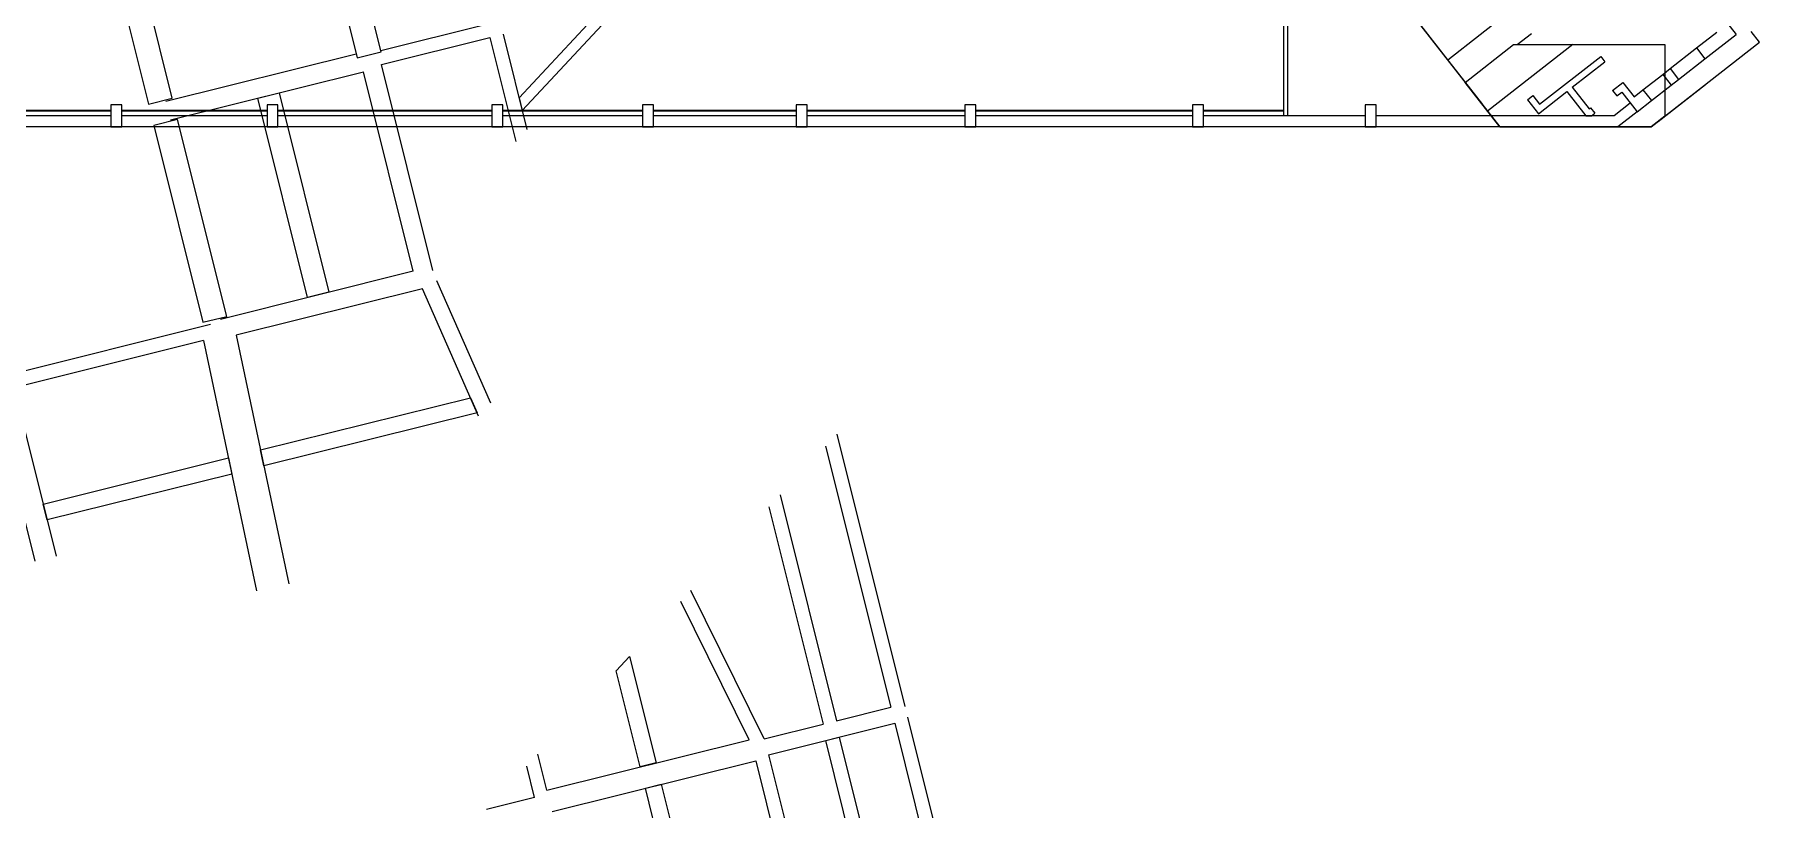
# Model space of a CAD drawing. Header units: metres. Extents: x -681087 to 1033303, y 74272 to 2630761.
# Drawn here: x 268004 to 330916, y 2280097 to 2308376 of the extents above; entities that cross this region are included whole.
import ezdxf

# ---------------------------------------------------------------- set-up
doc = ezdxf.new("R2010")
doc.units = ezdxf.units.M
for name, color, linetype in [('SKELETON_CLEAN', 7, 'Continuous'), ('SKELETON_ISOLATED', 1, 'Continuous'), ('SKELETON_ORIGINAL', 8, 'Continuous')]:
    doc.layers.add(name, color=color, linetype=linetype)

msp = doc.modelspace()

# ---------------------------------------------------------------- linework, layer by layer
at = {"layer": 'SKELETON_CLEAN'}
for p, q in [((277839, 2315286), (279774, 2307523)), ((280647, 2307741), (278713, 2315503)), ((273030, 2306048), (271193, 2313422)), ((270319, 2313205), (272157, 2305830)), ((313554, 2310608), (313554, 2305408)), ((288676, 2309279), (285676, 2306062)), ((285792, 2305599), (289389, 2309457)), ((318329, 2309000), (320231, 2306565)), ((329223, 2309447), (330061, 2308375)), ((280635, 2307789), (284491, 2308751)), ((280659, 2307280), (284612, 2308265)), ((284612, 2308265), (285558, 2304469)), ((313704, 2308708), (313704, 2305408)), ((322080, 2308009), (322596, 2308412)), ((328618, 2307883), (329359, 2308462)), ((328926, 2307489), (330061, 2308375)), ((330916, 2308092), (330612, 2308481)), ((279774, 2307523), (280647, 2307741)), ((320181, 2306630), (321947, 2308009)), ((321947, 2308009), (327465, 2308009)), ((327465, 2308009), (327465, 2305395)), ((327657, 2307132), (328618, 2307883)), ((328618, 2307883), (328926, 2307489)), ((272969, 2305260), (280004, 2307014)), ((281818, 2299736), (280004, 2307014)), ((282534, 2299760), (280659, 2307280)), ((322895, 2305836), (325125, 2307578)), ((324089, 2306451), (325279, 2307381)), ((325125, 2307578), (325279, 2307381)), ((327389, 2306922), (327657, 2307132)), ((327657, 2307132), (327965, 2306738)), ((327965, 2306738), (328926, 2307489)), ((324089, 2306451), (324705, 2305663)), ((325560, 2306331), (325934, 2306624)), ((325934, 2306624), (326341, 2306104)), ((326664, 2306356), (327389, 2306922)), ((326972, 2305962), (327697, 2306528)), ((327389, 2306922), (327697, 2306528)), ((327697, 2306528), (327965, 2306738)), ((271184, 2305808), (270784, 2305808)), ((270784, 2305808), (270784, 2305008)), ((271184, 2305008), (271184, 2305808)), ((272157, 2305830), (273030, 2306048)), ((276147, 2306052), (276923, 2306245)), ((277961, 2298775), (276147, 2306052)), ((276884, 2305808), (276484, 2305808)), ((276484, 2305808), (276484, 2305008)), ((276884, 2305008), (276884, 2305808)), ((276923, 2306245), (278738, 2298968)), ((285084, 2305808), (284684, 2305808)), ((284684, 2305808), (284684, 2305008)), ((285084, 2305008), (285084, 2305808)), ((285676, 2306062), (285792, 2305599)), ((290584, 2305808), (290184, 2305808)), ((290184, 2305808), (290184, 2305008)), ((290584, 2305008), (290584, 2305808)), ((296184, 2305808), (295784, 2305808)), ((295784, 2305808), (295784, 2305008)), ((296184, 2305008), (296184, 2305808)), ((302334, 2305808), (301934, 2305808)), ((301934, 2305808), (301934, 2305008)), ((302334, 2305008), (302334, 2305808)), ((310634, 2305808), (310234, 2305808)), ((310234, 2305808), (310234, 2305008)), ((310634, 2305008), (310634, 2305808)), ((316934, 2305808), (316534, 2305808)), ((316534, 2305808), (316534, 2305008)), ((316934, 2305008), (316934, 2305808)), ((322452, 2305997), (322649, 2306151)), ((322452, 2305997), (322852, 2305485)), ((322649, 2306151), (322895, 2305836)), ((322852, 2305485), (323892, 2306297)), ((323892, 2306297), (324588, 2305408)), ((325560, 2306331), (325714, 2306134)), ((326205, 2305871), (325612, 2305408)), ((325714, 2306134), (325891, 2306273)), ((325891, 2306273), (326452, 2305556)), ((326341, 2306104), (326664, 2306356)), ((326452, 2305556), (326972, 2305962)), ((326664, 2306356), (326972, 2305962)), ((270784, 2305408), (262983, 2305408)), ((270784, 2305593), (263168, 2305593)), ((273225, 2305272), (272351, 2305054)), ((275014, 2298091), (273225, 2305272)), ((325612, 2305408), (316934, 2305408)), ((324588, 2305408), (324784, 2305408)), ((324705, 2305663), (324756, 2305703)), ((324756, 2305703), (324910, 2305506)), ((324784, 2305408), (324910, 2305506)), ((326452, 2305556), (325750, 2305008)), ((270784, 2305008), (271184, 2305008)), ((272351, 2305054), (274141, 2297874)), ((276484, 2305008), (276884, 2305008)), ((284684, 2305008), (285084, 2305008)), ((290184, 2305008), (290584, 2305008)), ((295784, 2305008), (296184, 2305008)), ((301934, 2305008), (302334, 2305008)), ((310234, 2305008), (310634, 2305008)), ((316534, 2305008), (316934, 2305008)), ((281818, 2299736), (274784, 2297982)), ((282150, 2299097), (275356, 2297404)), ((278738, 2298968), (277961, 2298775)), ((284200, 2294449), (282150, 2299097)), ((274141, 2297874), (275014, 2298091)), ((274170, 2297211), (267263, 2295489)), ((274170, 2297211), (276104, 2288079)), ((275356, 2297404), (277278, 2288328)), ((266487, 2295295), (268018, 2289154)), ((267263, 2295489), (268795, 2289347)), ((276242, 2293219), (283902, 2295124)), ((283902, 2295124), (284148, 2294567)), ((284148, 2294567), (276366, 2292632)), ((276366, 2292632), (276242, 2293219)), ((296857, 2293360), (299234, 2283827)), ((268322, 2291244), (275078, 2292924)), ((275078, 2292924), (275202, 2292337)), ((275202, 2292337), (268467, 2290662)), ((295197, 2291579), (297253, 2283333)), ((268467, 2290662), (268322, 2291244)), ((294790, 2291143), (296768, 2283212)), ((294068, 2282642), (291572, 2287692)), ((294610, 2282674), (291936, 2288083)), ((289214, 2285163), (289702, 2285686)), ((289702, 2285686), (290672, 2281795)), ((290090, 2281650), (289214, 2285163)), ((297253, 2283333), (299234, 2283827)), ((294610, 2282674), (296768, 2283212)), ((294771, 2282096), (299379, 2283245)), ((299379, 2283245), (301339, 2275386)), ((286693, 2280803), (294068, 2282642)), ((296862, 2282617), (297347, 2282738)), ((298821, 2274758), (296862, 2282617)), ((297347, 2282738), (299306, 2274879)), ((286693, 2280803), (286367, 2282111)), ((286887, 2280027), (294310, 2281878)), ((294310, 2281878), (296293, 2273921)), ((294771, 2282096), (296730, 2274236)), ((286244, 2280537), (285961, 2281675)), ((290672, 2281795), (290090, 2281650)), ((290283, 2280874), (290865, 2281019)), ((292243, 2273014), (290283, 2280874)), ((290865, 2281019), (292825, 2273160)), ((286244, 2280537), (284492, 2280100))]:
    msp.add_line(p, q, dxfattribs=at)
at = {"layer": 'SKELETON_ISOLATED'}
for p, q in [((321910, 2309290), (319546, 2307443)), ((285097, 2308386), (285965, 2304905)), ((272800, 2305939), (279737, 2307669)), ((324111, 2308009), (321001, 2305580)), ((319722, 2307217), (320815, 2305819)), ((327217, 2305201), (328942, 2306550)), ((276484, 2305593), (271184, 2305593)), ((276484, 2305408), (271184, 2305408)), ((284684, 2305608), (276884, 2305608)), ((284684, 2305578), (276884, 2305578)), ((284684, 2305408), (276884, 2305408)), ((290184, 2305593), (285084, 2305593)), ((290184, 2305408), (285084, 2305408)), ((295784, 2305593), (290584, 2305593)), ((295784, 2305408), (290584, 2305408)), ((301934, 2305593), (296184, 2305593)), ((301934, 2305408), (296184, 2305408)), ((310234, 2305608), (302334, 2305608)), ((310234, 2305578), (302334, 2305578)), ((310234, 2305408), (302334, 2305408)), ((313554, 2305608), (310634, 2305608)), ((313554, 2305578), (310634, 2305578)), ((316534, 2305408), (310634, 2305408)), ((323599, 2305008), (294101, 2305008)), ((284645, 2294927), (282679, 2299384)), ((274420, 2297789), (266948, 2295926)), ((297264, 2293796), (299744, 2283851)), ((299840, 2283463), (306982, 2254818))]:
    msp.add_line(p, q, dxfattribs=at)
at = {"layer": 'SKELETON_ORIGINAL'}
for p, q in [((277839, 2315286), (279774, 2307523)), ((280647, 2307741), (278713, 2315503)), ((273030, 2306048), (271193, 2313422)), ((270319, 2313205), (272157, 2305830)), ((313554, 2310608), (313554, 2305408)), ((288676, 2309279), (285676, 2306062)), ((285792, 2305599), (289389, 2309457)), ((317997, 2309426), (321448, 2305008)), ((317997, 2309426), (321448, 2305008)), ((318329, 2309000), (320231, 2306565)), ((321910, 2309290), (319546, 2307443)), ((329223, 2309447), (330061, 2308375)), ((280635, 2307789), (284491, 2308751)), ((280659, 2307280), (284612, 2308265)), ((284612, 2308265), (285558, 2304469)), ((285097, 2308386), (285965, 2304905)), ((313704, 2308708), (313704, 2305408)), ((322080, 2308009), (322596, 2308412)), ((328618, 2307883), (329359, 2308462)), ((328926, 2307489), (330061, 2308375)), ((330916, 2308092), (330612, 2308481)), ((330916, 2308092), (330612, 2308481)), ((272800, 2305939), (279737, 2307669)), ((279774, 2307523), (280647, 2307741)), ((320181, 2306630), (321947, 2308009)), ((320181, 2306630), (321947, 2308009)), ((324111, 2308009), (321001, 2305580)), ((321947, 2308009), (327465, 2308009)), ((321947, 2308009), (327465, 2308009)), ((326968, 2305008), (330916, 2308092)), ((326968, 2305008), (330916, 2308092)), ((327465, 2308009), (327465, 2305395)), ((327465, 2308009), (327465, 2305395)), ((327657, 2307132), (328618, 2307883)), ((328618, 2307883), (328926, 2307489)), ((272969, 2305260), (280004, 2307014)), ((281818, 2299736), (280004, 2307014)), ((282534, 2299760), (280659, 2307280)), ((322895, 2305836), (325125, 2307578)), ((324089, 2306451), (325279, 2307381)), ((325125, 2307578), (325279, 2307381)), ((327389, 2306922), (327657, 2307132)), ((327657, 2307132), (327965, 2306738)), ((327965, 2306738), (328926, 2307489)), ((321448, 2305008), (320181, 2306630)), ((321448, 2305008), (320181, 2306630)), ((324089, 2306451), (324705, 2305663)), ((325560, 2306331), (325934, 2306624)), ((325934, 2306624), (326341, 2306104)), ((326664, 2306356), (327389, 2306922)), ((326972, 2305962), (327697, 2306528)), ((327389, 2306922), (327697, 2306528)), ((327697, 2306528), (327965, 2306738)), ((271184, 2305808), (270784, 2305808)), ((270784, 2305808), (270784, 2305008)), ((271184, 2305008), (271184, 2305808)), ((272157, 2305830), (273030, 2306048)), ((276147, 2306052), (276923, 2306245)), ((277961, 2298775), (276147, 2306052)), ((276884, 2305808), (276484, 2305808)), ((276484, 2305808), (276484, 2305008)), ((276884, 2305008), (276884, 2305808)), ((276923, 2306245), (278738, 2298968)), ((285084, 2305808), (284684, 2305808)), ((284684, 2305808), (284684, 2305008)), ((285084, 2305008), (285084, 2305808)), ((285676, 2306062), (285792, 2305599)), ((290584, 2305808), (290184, 2305808)), ((290184, 2305808), (290184, 2305008)), ((290584, 2305008), (290584, 2305808)), ((296184, 2305808), (295784, 2305808)), ((295784, 2305808), (295784, 2305008)), ((296184, 2305008), (296184, 2305808)), ((302334, 2305808), (301934, 2305808)), ((301934, 2305808), (301934, 2305008)), ((302334, 2305008), (302334, 2305808)), ((310634, 2305808), (310234, 2305808)), ((310234, 2305808), (310234, 2305008)), ((310634, 2305008), (310634, 2305808)), ((316934, 2305808), (316534, 2305808)), ((316534, 2305808), (316534, 2305008)), ((316934, 2305008), (316934, 2305808)), ((322452, 2305997), (322649, 2306151)), ((322452, 2305997), (322852, 2305485)), ((322649, 2306151), (322895, 2305836)), ((322852, 2305485), (323892, 2306297)), ((323892, 2306297), (324588, 2305408)), ((325560, 2306331), (325714, 2306134)), ((326205, 2305871), (325612, 2305408)), ((325714, 2306134), (325891, 2306273)), ((325891, 2306273), (326452, 2305556)), ((326341, 2306104), (326664, 2306356)), ((326452, 2305556), (326972, 2305962)), ((326664, 2306356), (326972, 2305962)), ((270784, 2305408), (262983, 2305408)), ((270784, 2305578), (263153, 2305578)), ((270784, 2305608), (263183, 2305608)), ((276484, 2305608), (271184, 2305608)), ((276484, 2305578), (271184, 2305578)), ((276484, 2305408), (271184, 2305408)), ((273225, 2305272), (272351, 2305054)), ((275014, 2298091), (273225, 2305272)), ((284684, 2305608), (276884, 2305608)), ((284684, 2305578), (276884, 2305578)), ((284684, 2305408), (276884, 2305408)), ((290184, 2305608), (285084, 2305608)), ((290184, 2305578), (285084, 2305578)), ((290184, 2305408), (285084, 2305408)), ((295784, 2305608), (290584, 2305608)), ((295784, 2305578), (290584, 2305578)), ((295784, 2305408), (290584, 2305408)), ((301934, 2305608), (296184, 2305608)), ((301934, 2305578), (296184, 2305578)), ((301934, 2305408), (296184, 2305408)), ((310234, 2305608), (302334, 2305608)), ((310234, 2305578), (302334, 2305578)), ((310234, 2305408), (302334, 2305408)), ((313554, 2305608), (310634, 2305608)), ((313554, 2305578), (310634, 2305578)), ((316534, 2305408), (310634, 2305408)), ((325612, 2305408), (316934, 2305408)), ((324588, 2305408), (324784, 2305408)), ((324705, 2305663), (324756, 2305703)), ((324756, 2305703), (324910, 2305506)), ((324784, 2305408), (324910, 2305506)), ((326452, 2305556), (325750, 2305008)), ((327465, 2305395), (326968, 2305008)), ((327465, 2305395), (326968, 2305008)), ((325750, 2305008), (261233, 2305008)), ((270784, 2305008), (271184, 2305008)), ((272351, 2305054), (274141, 2297874)), ((276484, 2305008), (276884, 2305008)), ((284684, 2305008), (285084, 2305008)), ((290184, 2305008), (290584, 2305008)), ((295784, 2305008), (296184, 2305008)), ((301934, 2305008), (302334, 2305008)), ((310234, 2305008), (310634, 2305008)), ((316534, 2305008), (316934, 2305008)), ((321448, 2305008), (326968, 2305008)), ((326968, 2305008), (321448, 2305008)), ((321448, 2305008), (326968, 2305008)), ((326968, 2305008), (321448, 2305008)), ((281818, 2299736), (274784, 2297982)), ((282150, 2299097), (275356, 2297404)), ((278738, 2298968), (277961, 2298775)), ((284200, 2294449), (282150, 2299097)), ((284645, 2294927), (282679, 2299384)), ((274420, 2297789), (266948, 2295926)), ((274141, 2297874), (275014, 2298091)), ((274170, 2297211), (267263, 2295489)), ((274170, 2297211), (276104, 2288079)), ((275356, 2297404), (277278, 2288328)), ((266487, 2295295), (268018, 2289154)), ((267263, 2295489), (268795, 2289347)), ((276242, 2293219), (283902, 2295124)), ((283902, 2295124), (284148, 2294567)), ((284148, 2294567), (276366, 2292632)), ((297264, 2293796), (299744, 2283851)), ((276366, 2292632), (276242, 2293219)), ((296857, 2293360), (299234, 2283827)), ((268322, 2291244), (275078, 2292924)), ((275078, 2292924), (275202, 2292337)), ((275202, 2292337), (268467, 2290662)), ((295197, 2291579), (297253, 2283333)), ((268467, 2290662), (268322, 2291244)), ((294790, 2291143), (296768, 2283212)), ((294068, 2282642), (291572, 2287692)), ((294610, 2282674), (291936, 2288083)), ((289214, 2285163), (289702, 2285686)), ((289702, 2285686), (290672, 2281795)), ((290090, 2281650), (289214, 2285163)), ((297253, 2283333), (299234, 2283827)), ((294610, 2282674), (296768, 2283212)), ((294771, 2282096), (299379, 2283245)), ((299379, 2283245), (301339, 2275386)), ((299840, 2283463), (306982, 2254818)), ((286693, 2280803), (294068, 2282642)), ((296862, 2282617), (297347, 2282738)), ((298821, 2274758), (296862, 2282617)), ((297347, 2282738), (299306, 2274879)), ((286693, 2280803), (286367, 2282111)), ((286887, 2280027), (294310, 2281878)), ((294310, 2281878), (296293, 2273921)), ((294771, 2282096), (296730, 2274236)), ((286244, 2280537), (285961, 2281675)), ((290672, 2281795), (290090, 2281650)), ((290283, 2280874), (290865, 2281019)), ((292243, 2273014), (290283, 2280874)), ((290865, 2281019), (292825, 2273160)), ((286244, 2280537), (284492, 2280100))]:
    msp.add_line(p, q, dxfattribs=at)

doc.saveas('drawing.dxf')
